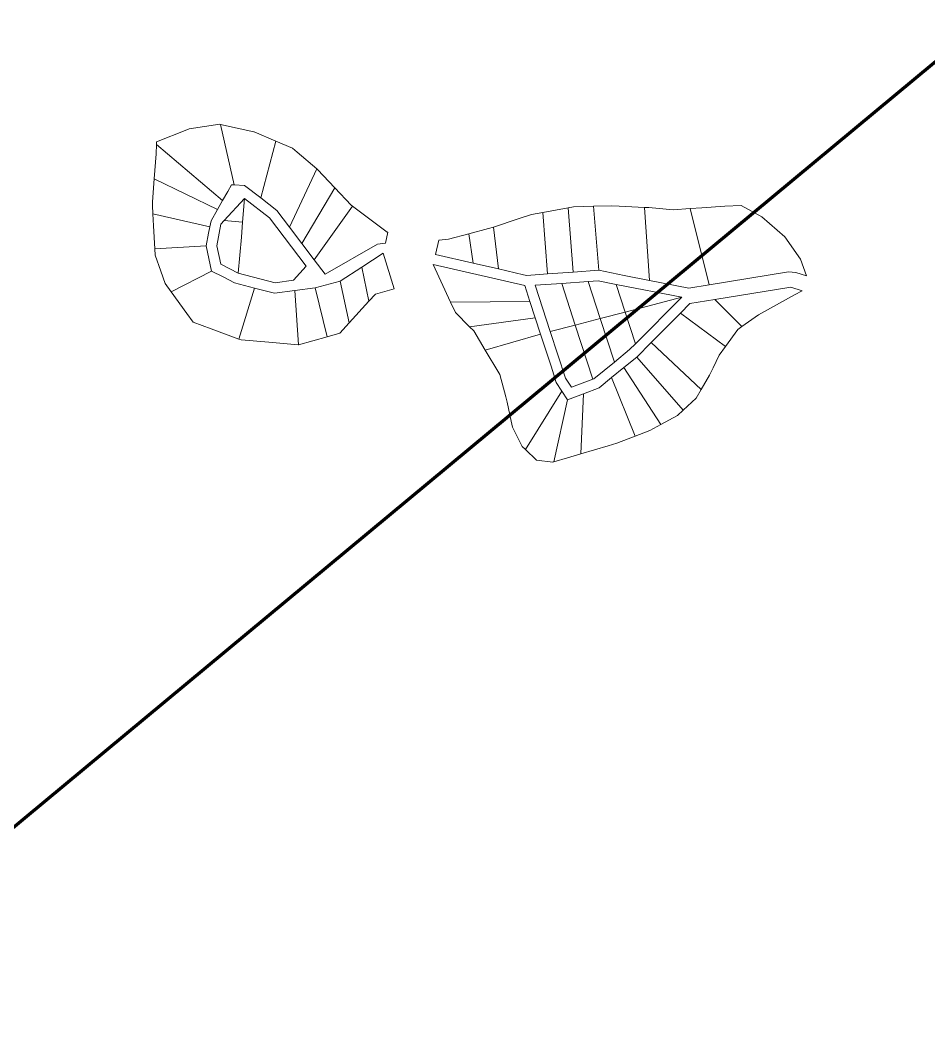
# Model space of a CAD drawing. Header units: feet. Extents: x 865220 to 2774701, y -2240498 to 961524.
# Drawn here: x 2766671 to 2768435, y 950776 to 952724 of the extents above; entities that cross this region are included whole.
import ezdxf

# ---------------------------------------------------------------- set-up
doc = ezdxf.new("R2010")
doc.units = ezdxf.units.FT
doc.header["$LTSCALE"] = 0.015
doc.header["$MEASUREMENT"] = 0
doc.layers.add('Parcels', color=7, linetype='Continuous', lineweight=0)
doc.layers.add('Route_3_PSAs', color=1, linetype='Continuous', lineweight=100)

msp = doc.modelspace()

# ---------------------------------------------------------------- linework, layer by layer
at = {"layer": 'Parcels', "lineweight": 5}
for p, q in [((2767058.4, 952521.2), (2766999.4, 952512.5)), ((2767060.2, 952520.8), (2767058.4, 952521.2)), ((2767086.5, 952403.4), (2767060.2, 952520.8)), ((2767060.2, 952520.8), (2767060.2, 952520.8)), ((2767125, 952506.6), (2767060.2, 952520.8)), ((2767060.2, 952520.8), (2767086.5, 952403.4)), ((2766994.8, 952510.7), (2766935.7, 952487.2)), ((2766999.4, 952512.5), (2766994.8, 952510.7)), ((2767125.6, 952506.3), (2767125, 952506.6)), ((2767167.2, 952488.7), (2767125.6, 952506.3)), ((2766935.6, 952482.2), (2766935, 952464.1)), ((2766935.7, 952487.2), (2766935.6, 952482.2)), ((2767064.1, 952373.2), (2766935.6, 952482.2)), ((2767138, 952378.2), (2767167.2, 952488.7)), ((2767167.2, 952488.7), (2767167.2, 952488.7)), ((2767199.6, 952474.9), (2767167.2, 952488.7)), ((2766935, 952464.1), (2766931.5, 952415.2)), ((2767209.1, 952466.9), (2767199.6, 952474.9)), ((2767247.3, 952434.7), (2767209.1, 952466.9)), ((2767193.8, 952321.8), (2767247.3, 952434.7)), ((2767247.3, 952434.7), (2767247.3, 952434.7)), ((2767248.6, 952433.6), (2767247.3, 952434.7)), ((2767282.1, 952398), (2767248.6, 952433.6)), ((2766931.5, 952415.2), (2766928.3, 952370.5)), ((2766931.5, 952415.2), (2767054.1, 952355.8)), ((2767064.1, 952373.2), (2767074, 952390.5)), ((2767074, 952390.5), (2767081.5, 952403.5)), ((2767081.5, 952403.5), (2767086.5, 952403.4)), ((2767086.5, 952403.4), (2767106.4, 952402.7)), ((2767106.4, 952402.7), (2767138, 952378.2)), ((2767218, 952290), (2767282.1, 952398)), ((2767282.1, 952398), (2767218, 952290)), ((2767282.1, 952398), (2767282.1, 952398)), ((2767313.6, 952364.5), (2767282.1, 952398)), ((2766928.3, 952370.5), (2766927.8, 952363.7)), ((2767054.1, 952355.8), (2767064.1, 952373.2)), ((2767064.1, 952373.2), (2767064.1, 952373.2)), ((2767106.9, 952377.1), (2767067.2, 952334.3)), ((2767103, 952331.3), (2767106.9, 952377.1)), ((2767106.9, 952377.1), (2767103, 952331.3)), ((2767155.3, 952339.5), (2767106.9, 952377.1)), ((2767138, 952378.2), (2767169.6, 952353.7)), ((2766927.8, 952363.7), (2766928.7, 952347.4)), ((2766928.7, 952347.4), (2766930, 952324.3)), ((2766928.7, 952347.4), (2767039.3, 952321.9)), ((2767041.7, 952334.1), (2767054.1, 952355.8)), ((2767054.1, 952355.8), (2767054.1, 952355.8)), ((2767169.6, 952353.7), (2767193.8, 952321.8)), ((2767242.1, 952258.1), (2767316.2, 952362.6)), ((2767316.2, 952362.6), (2767313.6, 952364.5)), ((2767383.3, 952312.1), (2767316.2, 952362.6)), ((2767316.2, 952362.6), (2767316.2, 952362.6)), ((2767664, 952346), (2767637.7, 952337.4)), ((2767685.9, 952350), (2767664, 952346)), ((2767734.8, 952359), (2767685.9, 952350)), ((2767694.9, 952230.6), (2767685.9, 952350)), ((2767685.9, 952350), (2767694.9, 952230.6)), ((2767745, 952360.8), (2767734.8, 952359)), ((2767734.8, 952359), (2767744.8, 952234.2)), ((2767784.3, 952362.1), (2767745, 952360.8)), ((2767819.4, 952363.2), (2767784.3, 952362.1)), ((2767794.7, 952237.8), (2767784.3, 952362.1)), ((2767833.7, 952362.5), (2767819.4, 952363.2)), ((2767883.4, 952359.9), (2767833.7, 952362.5)), ((2767892.7, 952218.3), (2767883.4, 952359.9)), ((2767883.4, 952359.9), (2767883.4, 952359.9)), ((2767891.6, 952359.4), (2767883.4, 952359.9)), ((2767883.4, 952359.9), (2767892.7, 952218.3)), ((2767938.6, 952355.2), (2767891.6, 952359.4)), ((2767972.1, 952357.5), (2767938.6, 952355.2)), ((2767994.3, 952359.1), (2767972.1, 952357.5)), ((2768008.4, 952209.6), (2767972.1, 952357.5)), ((2767972.1, 952357.5), (2767972.1, 952357.5)), ((2768039.4, 952362.2), (2767994.3, 952359.1)), ((2768070.8, 952363.5), (2768039.4, 952362.2)), ((2768111.1, 952341.6), (2768070.8, 952363.5)), ((2767039.3, 952321.9), (2767041.7, 952334.1)), ((2767060.8, 952327.4), (2767052.7, 952285.3)), ((2767067.2, 952334.3), (2767060.8, 952327.4)), ((2767103, 952331.3), (2767067.2, 952334.3)), ((2767100.5, 952302.4), (2767103, 952331.3)), ((2767103, 952331.3), (2767103, 952331.3)), ((2767226.3, 952245.9), (2767155.3, 952339.5)), ((2767637.7, 952337.4), (2767589.9, 952321.7)), ((2768155.3, 952302.9), (2768111.1, 952341.6)), ((2766930, 952324.3), (2766932.5, 952279.2)), ((2767032.3, 952285), (2767037, 952309.6)), ((2767037, 952309.6), (2767039.3, 952321.9)), ((2767039.3, 952321.9), (2767039.3, 952321.9)), ((2767193.8, 952321.8), (2767218, 952290)), ((2767380.1, 952290.6), (2767384.9, 952311.6)), ((2767384.9, 952311.6), (2767383.3, 952312.1)), ((2767384.9, 952311.6), (2767384.9, 952311.6)), ((2767542.2, 952308.5), (2767502.4, 952298)), ((2767580.6, 952318.7), (2767542.2, 952308.5)), ((2767550.6, 952251.6), (2767542.2, 952308.5)), ((2767542.2, 952308.5), (2767550.6, 952251.6)), ((2767589.9, 952321.7), (2767580.6, 952318.7)), ((2767599.4, 952240.5), (2767589.9, 952321.7)), ((2767589.9, 952321.7), (2767599.4, 952240.5)), ((2767100.5, 952302.4), (2767094.6, 952232.4)), ((2767218, 952290), (2767242.1, 952258.1)), ((2767263.3, 952230.2), (2767365.1, 952288.2)), ((2767365.1, 952288.2), (2767380.1, 952290.6)), ((2767483.9, 952296.3), (2767477.5, 952268.3)), ((2767502.4, 952298), (2767483.9, 952296.3)), ((2768185.7, 952259.2), (2768155.3, 952302.9)), ((2767032.3, 952285), (2766932.5, 952279.2)), ((2766932.5, 952279.2), (2766933.2, 952267.1)), ((2767037.6, 952260.6), (2767032.3, 952285)), ((2767052.7, 952285.3), (2767060.4, 952249.7)), ((2767375.6, 952271.2), (2767334.2, 952244.1)), ((2767397.4, 952202.1), (2767375.6, 952271.2)), ((2767477.5, 952268.3), (2767550.6, 952251.6)), ((2766933.2, 952267.1), (2766944.1, 952236.1)), ((2767042.8, 952236.2), (2767037.6, 952260.6)), ((2767060.4, 952249.7), (2767094.6, 952232.4)), ((2767242.1, 952258.1), (2767263.3, 952230.2)), ((2767650.6, 952208.2), (2767473.1, 952248.8)), ((2767473.1, 952248.8), (2767506.6, 952176.2)), ((2767550.6, 952251.6), (2767550.6, 952251.6)), ((2767550.6, 952251.6), (2767599.4, 952240.5)), ((2768197.9, 952226.8), (2768185.7, 952259.2)), ((2766944.1, 952236.1), (2766952.5, 952212)), ((2767042.8, 952236.2), (2766964.1, 952195.9)), ((2767065.1, 952224.9), (2767042.8, 952236.2)), ((2767042.8, 952236.2), (2767042.8, 952236.2)), ((2767094.6, 952232.4), (2767166, 952213.5)), ((2767094.6, 952232.4), (2767094.6, 952232.4)), ((2767201.9, 952218.4), (2767226.3, 952245.9)), ((2767334.2, 952244.1), (2767292.4, 952216.6)), ((2767334.2, 952244.1), (2767348.2, 952177.6)), ((2767599.4, 952240.5), (2767599.4, 952240.5)), ((2767599.4, 952240.5), (2767648.1, 952229.3)), ((2767648.1, 952229.3), (2767655, 952227.7)), ((2767655, 952227.7), (2767694.9, 952230.6)), ((2767694.9, 952230.6), (2767744.8, 952234.2)), ((2767694.9, 952230.6), (2767694.9, 952230.6)), ((2767744.8, 952234.2), (2767794.7, 952237.8)), ((2767744.8, 952234.2), (2767744.8, 952234.2)), ((2767794.7, 952237.8), (2767843.7, 952228)), ((2767794.7, 952237.8), (2767794.7, 952237.8)), ((2768008.4, 952209.6), (2768162.6, 952234.8)), ((2768162.6, 952234.8), (2768176.6, 952233.7)), ((2768176.6, 952233.7), (2768197.9, 952226.8)), ((2766952.5, 952212), (2766964.1, 952195.9)), ((2767087.5, 952213.6), (2767065.1, 952224.9)), ((2767126.1, 952203.4), (2767087.5, 952213.6)), ((2767166, 952213.5), (2767201.9, 952218.4)), ((2767292.4, 952216.6), (2767244, 952203.9)), ((2767292.4, 952216.6), (2767309.6, 952135.5)), ((2767722.4, 952212.3), (2767671.1, 952208.6)), ((2767773.6, 952216), (2767722.4, 952212.3)), ((2767722.4, 952212.3), (2767748.7, 952131.5)), ((2767793.1, 952217.4), (2767773.6, 952216)), ((2767797.1, 952144), (2767773.6, 952216)), ((2767827.9, 952210.5), (2767793.1, 952217.4)), ((2767845.4, 952156.6), (2767827.9, 952210.5)), ((2767827.9, 952210.5), (2767827.9, 952210.5)), ((2767955.8, 952185.3), (2767827.9, 952210.5)), ((2767827.9, 952210.5), (2767845.4, 952156.6)), ((2767843.7, 952228), (2767892.7, 952218.3)), ((2767892.7, 952218.3), (2767969, 952203.1)), ((2767969, 952203.1), (2768008.4, 952209.6)), ((2768197.9, 952226.8), (2768197.9, 952226.8)), ((2766964.1, 952195.9), (2766994.4, 952154.1)), ((2767126.1, 952203.4), (2767095.8, 952104.2)), ((2767164.8, 952193.1), (2767126.1, 952203.4)), ((2767126.1, 952203.4), (2767126.1, 952203.4)), ((2767204.4, 952198.5), (2767164.8, 952193.1)), ((2767244, 952203.9), (2767204.4, 952198.5)), ((2767204.4, 952198.5), (2767204.4, 952198.5)), ((2767204.4, 952198.5), (2767211.6, 952093.2)), ((2767244, 952203.9), (2767267, 952108.8)), ((2767267, 952108.8), (2767244, 952203.9)), ((2767348.2, 952177.6), (2767360.7, 952191.2)), ((2767360.7, 952191.2), (2767397.4, 952202.1)), ((2767397.4, 952202.1), (2767397.4, 952202.1)), ((2767660.8, 952176.9), (2767650.6, 952208.2)), ((2767671.1, 952208.6), (2767700.3, 952118.9)), ((2768167.4, 952205.2), (2768019.7, 952181)), ((2768104.5, 952151.1), (2768174.6, 952190.3)), ((2768188.9, 952198.2), (2768167.4, 952205.2)), ((2768174.6, 952190.3), (2768188.9, 952198.2)), ((2768188.9, 952198.2), (2768188.9, 952198.2)), ((2767309.6, 952135.5), (2767348.2, 952177.6)), ((2767348.2, 952177.6), (2767348.2, 952177.6)), ((2767660.8, 952176.9), (2767506.6, 952176.2)), ((2767506.6, 952176.2), (2767516, 952155.8)), ((2767671, 952145.5), (2767660.8, 952176.9)), ((2767660.8, 952176.9), (2767660.8, 952176.9)), ((2767845.4, 952156.6), (2767955.8, 952185.3)), ((2767865.5, 952095.1), (2767955.8, 952185.3)), ((2767971.3, 952173.1), (2767952.7, 952154.4)), ((2767955.8, 952185.3), (2767955.8, 952185.3)), ((2768019.7, 952181), (2767971.3, 952173.1)), ((2768019.7, 952181), (2768072.3, 952128.6)), ((2766994.4, 952154.1), (2767006.8, 952136.9)), ((2767516, 952155.8), (2767543.7, 952128.2)), ((2767797.1, 952144), (2767845.4, 952156.6)), ((2767845.4, 952156.6), (2767797.1, 952144)), ((2767865.5, 952095.1), (2767845.4, 952156.6)), ((2767952.7, 952154.4), (2767924.5, 952126)), ((2767952.7, 952154.4), (2768040.2, 952089.8)), ((2768072.3, 952128.6), (2768104.5, 952151.1)), ((2767006.8, 952136.9), (2767041.9, 952124)), ((2767291.4, 952115.7), (2767309.6, 952135.5)), ((2767309.6, 952135.5), (2767309.6, 952135.5)), ((2767543.7, 952128.2), (2767671, 952145.5)), ((2767681.3, 952114.1), (2767671, 952145.5)), ((2767700.3, 952118.9), (2767748.7, 952131.5)), ((2767748.7, 952131.5), (2767797.1, 952144)), ((2767797.1, 952144), (2767748.7, 952131.5)), ((2767748.7, 952131.5), (2767748.7, 952131.5)), ((2767783, 952026.4), (2767748.7, 952131.5)), ((2767748.7, 952131.5), (2767783, 952026.4)), ((2767797.1, 952144), (2767797.1, 952144)), ((2767797.1, 952144), (2767824.6, 952059.6)), ((2767041.9, 952124), (2767095.8, 952104.2)), ((2767267, 952108.8), (2767291.4, 952115.7)), ((2767543.7, 952128.2), (2767551.5, 952120.4)), ((2767551.5, 952120.4), (2767574, 952082.6)), ((2767574, 952082.6), (2767681.3, 952114.1)), ((2767691.5, 952082.7), (2767681.3, 952114.1)), ((2767681.3, 952114.1), (2767681.3, 952114.1)), ((2767700.3, 952118.9), (2767729.8, 952028.4)), ((2767924.5, 952126), (2767896.3, 952097.7)), ((2768040.2, 952089.8), (2768064.1, 952122.8)), ((2768064.1, 952122.8), (2768072.3, 952128.6)), ((2768072.3, 952128.6), (2768072.3, 952128.6)), ((2767095.8, 952104.2), (2767100.1, 952102.7)), ((2767100.1, 952102.7), (2767153.8, 952098)), ((2767153.8, 952098), (2767211, 952093)), ((2767211, 952093), (2767211.6, 952093.2)), ((2767211.6, 952093.2), (2767267, 952108.8)), ((2767267, 952108.8), (2767267, 952108.8)), ((2767854.3, 952083.9), (2767865.5, 952095.1)), ((2767865.5, 952095.1), (2767865.5, 952095.1)), ((2767896.3, 952097.7), (2767868.1, 952069.3)), ((2767896.3, 952097.7), (2767993.2, 952006.3)), ((2767993.2, 952006.3), (2767896.3, 952097.7)), ((2767574, 952082.6), (2767600.3, 952038.4)), ((2767701.7, 952051.4), (2767691.5, 952082.7)), ((2767824.6, 952059.6), (2767854.3, 952083.9)), ((2767854.3, 952083.9), (2767854.3, 952083.9)), ((2768016.4, 952048.3), (2768028.3, 952073.3)), ((2768028.3, 952073.3), (2768040.2, 952089.8)), ((2768040.2, 952089.8), (2768040.2, 952089.8)), ((2767784.9, 952027.1), (2767824.6, 952059.6)), ((2767824.6, 952059.6), (2767824.6, 952059.6)), ((2767868.1, 952069.3), (2767843.3, 952049.1)), ((2767958.3, 951966.3), (2767868.1, 952069.3)), ((2767600.3, 952038.4), (2767602.1, 952035.3)), ((2767602.1, 952035.3), (2767613.8, 951991.9)), ((2767711.9, 952020), (2767701.7, 952051.4)), ((2767843.3, 952049.1), (2767819.3, 952029.5)), ((2767914.7, 951938.2), (2767843.3, 952049.1)), ((2767993.2, 952006.3), (2768009.5, 952034)), ((2768009.5, 952034), (2768016.4, 952048.3)), ((2767722.8, 952003.2), (2767711.9, 952020)), ((2767729.8, 952028.4), (2767741.3, 952010.6)), ((2767741.3, 952010.6), (2767783, 952026.4)), ((2767783, 952026.4), (2767784.9, 952027.1)), ((2767783, 952026.4), (2767783, 952026.4)), ((2767819.3, 952029.5), (2767795.3, 952009.8)), ((2767819.3, 952029.5), (2767864.8, 951915.7)), ((2767722.8, 952003.2), (2767652.4, 951889.7)), ((2767733.6, 951986.4), (2767722.8, 952003.2)), ((2767722.8, 952003.2), (2767722.8, 952003.2)), ((2767764.5, 951998.1), (2767733.6, 951986.4)), ((2767764.5, 951998.1), (2767759.5, 951881.7)), ((2767795.3, 952009.8), (2767764.5, 951998.1)), ((2767983.3, 951989.6), (2767993.2, 952006.3)), ((2767993.2, 952006.3), (2767993.2, 952006.3)), ((2767613.8, 951991.9), (2767616.5, 951981.6)), ((2767616.5, 951981.6), (2767624.5, 951944.6)), ((2767707.2, 951866), (2767733.6, 951986.4)), ((2767733.6, 951986.4), (2767733.6, 951986.4)), ((2767958.3, 951966.3), (2767983.3, 951989.6)), ((2767914.7, 951938.2), (2767946.9, 951955.9)), ((2767946.9, 951955.9), (2767958.3, 951966.3)), ((2767946.9, 951955.9), (2767946.9, 951955.9)), ((2767624.5, 951944.6), (2767626.9, 951933.1)), ((2767893.8, 951926.8), (2767914.7, 951938.2)), ((2767914.7, 951938.2), (2767914.7, 951938.2)), ((2767626.9, 951933.1), (2767645.9, 951896)), ((2767864.8, 951915.7), (2767893.8, 951926.8)), ((2767812.5, 951897.2), (2767829.4, 951902.1)), ((2767829.4, 951902.1), (2767864.8, 951915.7)), ((2767864.8, 951915.7), (2767864.8, 951915.7)), ((2767645.9, 951896), (2767652.4, 951889.7)), ((2767652.4, 951889.7), (2767673.6, 951869.2)), ((2767733.4, 951874), (2767759.5, 951881.7)), ((2767759.5, 951881.7), (2767812.5, 951897.2)), ((2767759.5, 951881.7), (2767759.5, 951881.7)), ((2767673.6, 951869.2), (2767704.9, 951865.3)), ((2767704.9, 951865.3), (2767707.2, 951866)), ((2767707.2, 951866), (2767733.4, 951874))]:
    msp.add_line(p, q, dxfattribs=at)
at = {"layer": 'Route_3_PSAs', "ltscale": 50, "flags": 128}
msp.add_lwpolyline([(2765847.9, 957447.7), (2768617.2, 957421.7), (2768600.1, 956806.7), (2768477.8, 956145.2), (2768507.8, 955585.1), (2769992.3, 955585.1), (2769862.1, 953817.7), (2766205.5, 950780.9), (2765276.3, 950776.5), (2764380.6, 951884), (2763720.6, 951884), (2763786.2, 954650.6), (2764381.1, 954801.5), (2766461.2, 954801.5), (2766410.2, 955994.1), (2765829.7, 956000.3), (2765847.9, 957447.7)], dxfattribs=at)

doc.saveas('drawing.dxf')
